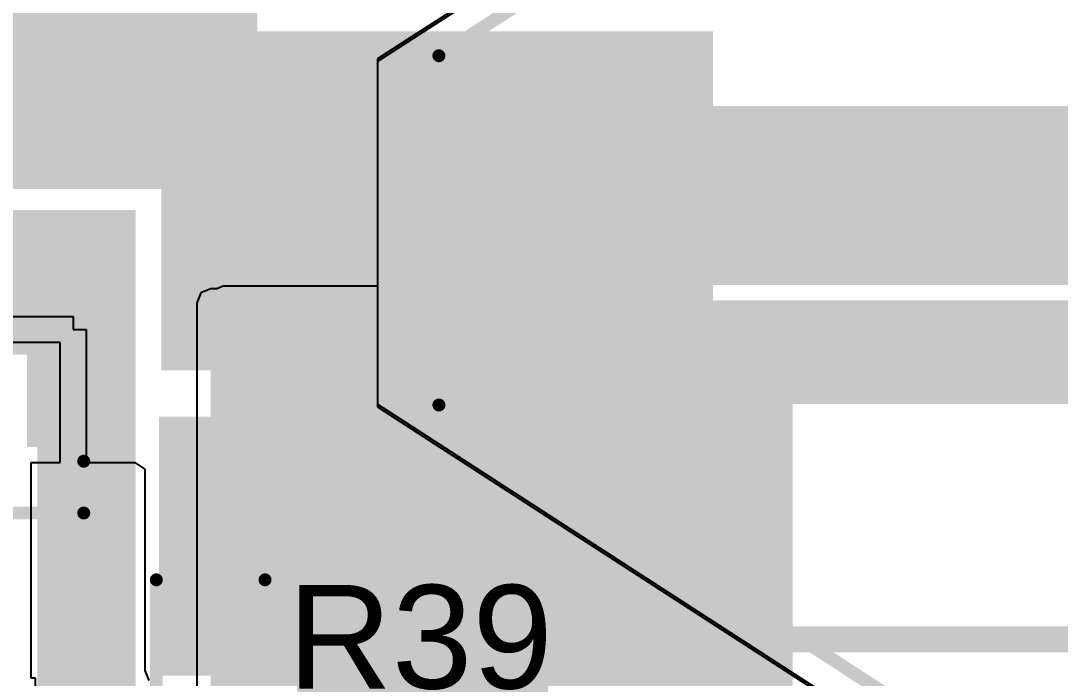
# Model space of a CAD drawing. Header units: millimetres. Extents: x -0.27 to 4.7, y -0.39 to 2.83.
# Drawn here: x 1.0026 to 1.4042, y 2.109 to 2.363 of the extents above; entities that cross this region are included whole.
import ezdxf

# ---------------------------------------------------------------- set-up
doc = ezdxf.new("R2010")
doc.units = ezdxf.units.MM
doc.header["$MEASUREMENT"] = 0
for name, color, linetype in [('BottomLayer', 5, 'Continuous'), ('BottomSolder', 6, 'Continuous'), ('TopLayer', 1, 'Continuous'), ('TopOverlay', 2, 'Continuous'), ('TopPaste', 8, 'Continuous'), ('TopSolder', 216, 'Continuous'), ('ViaHoleLayer', 16, 'Continuous')]:
    doc.layers.add(name, color=color, linetype=linetype)
doc.styles.add('Arial', font='', dxfattribs={"height": 0.2})
doc.styles.get('Arial').set_extended_font_data('Arial')

# ---------------------------------------------------------------- blocks, each defined once
blk = doc.blocks.new('XKNANO_113_9')
at = {"layer": 'TopLayer'}
blk.add_hatch(color=1, dxfattribs=at).paths.add_polyline_path([(-0.26969, 0.24843), (-0.24213, 0.24843), (-0.24213, 0.16575), (-0.26969, 0.16575)])
at = {"layer": 'TopPaste'}
blk.add_hatch(color=8, dxfattribs=at).paths.add_polyline_path([(-0.26969, 0.24843), (-0.24213, 0.24843), (-0.24213, 0.16575), (-0.26969, 0.16575)])
at = {"layer": 'TopSolder'}
blk.add_hatch(color=216, dxfattribs=at).paths.add_polyline_path([(-0.27369, 0.25243), (-0.23813, 0.25243), (-0.23813, 0.16175), (-0.27369, 0.16175)])
at = {"layer": 'TopOverlay', "const_width": 0.005}
for points in [[(-0.215, 0.278), (-0.26, 0.278)], [(-0.26, 0.278), (-0.26, 0.258)]]:
    blk.add_lwpolyline(points, dxfattribs=at)
at = {"layer": 'TopOverlay', "const_width": 0.0025}
for points in [[(-0.26125, 0.278, 1), (-0.25875, 0.278, 1)], [(-0.26125, 0.278, 1), (-0.25875, 0.278, 1)], [(-0.26125, 0.258, 1), (-0.25875, 0.258, 1)]]:
    blk.add_lwpolyline(points, format="xyb", close=True, dxfattribs=at)
blk = doc.blocks.new('R___0603_68')
at = {"layer": 'TopLayer'}
for points in [[(-0.015, 0.0175), (-0.015, -0.0175), (-0.045, -0.0175), (-0.045, 0.0175)], [(0.045, 0.0175), (0.045, -0.0175), (0.015, -0.0175), (0.015, 0.0175)]]:
    blk.add_hatch(color=1, dxfattribs=at).paths.add_polyline_path(points)
at = {"layer": 'TopPaste'}
for points in [[(-0.015, 0.0175), (-0.015, -0.0175), (-0.045, -0.0175), (-0.045, 0.0175)], [(0.045, 0.0175), (0.045, -0.0175), (0.015, -0.0175), (0.015, 0.0175)]]:
    blk.add_hatch(color=8, dxfattribs=at).paths.add_polyline_path(points)
at = {"layer": 'TopSolder'}
for points in [[(-0.011, 0.0215), (-0.011, -0.0215), (-0.049, -0.0215), (-0.049, 0.0215)], [(0.049, 0.0215), (0.049, -0.0215), (0.011, -0.0215), (0.011, 0.0215)]]:
    blk.add_hatch(color=216, dxfattribs=at).paths.add_polyline_path(points)
at = {"layer": 'TopOverlay', "const_width": 0.005}
for points in [[(-0.048, 0.021), (-0.048, -0.021)], [(-0.048, 0.021), (0.048, 0.021)], [(0.048, 0.021), (0.048, -0.021)], [(-0.048, -0.021), (0.048, -0.021)]]:
    blk.add_lwpolyline(points, dxfattribs=at)
at = {"layer": 'TopOverlay', "const_width": 0.0025}
for points in [[(-0.04925, 0.021, 1), (-0.04675, 0.021, 1)], [(-0.04925, 0.021, 1), (-0.04675, 0.021, 1)], [(0.04675, 0.021, 1), (0.04925, 0.021, 1)], [(0.04675, 0.021, 1), (0.04925, 0.021, 1)], [(-0.04925, -0.021, 1), (-0.04675, -0.021, 1)], [(-0.04925, -0.021, 1), (-0.04675, -0.021, 1)], [(0.04675, -0.021, 1), (0.04925, -0.021, 1)], [(0.04675, -0.021, 1), (0.04925, -0.021, 1)]]:
    blk.add_lwpolyline(points, format="xyb", close=True, dxfattribs=at)
blk = doc.blocks.new('SSL0804T_220M_N_117')
at = {"layer": 'TopLayer'}
blk.add_hatch(color=1, dxfattribs=at).paths.add_polyline_path([(0.14508, 0.05492), (0.26004, 0.05492), (0.26004, -0.05492), (0.14508, -0.05492)])
at = {"layer": 'TopPaste'}
blk.add_hatch(color=8, dxfattribs=at).paths.add_polyline_path([(0.14508, 0.05492), (0.26004, 0.05492), (0.26004, -0.05492), (0.14508, -0.05492)])
at = {"layer": 'TopSolder'}
blk.add_hatch(color=216, dxfattribs=at).paths.add_polyline_path([(0.14108, 0.05892), (0.26404, 0.05892), (0.26404, -0.05892), (0.14108, -0.05892)])
at = {"layer": 'TopOverlay', "const_width": 0.005}
for points in [[(0.24684, 0.06747), (0.065, 0.18504)], [(0.24684, -0.06747), (0.065, -0.18504)]]:
    blk.add_lwpolyline(points, dxfattribs=at)
at = {"layer": 'TopOverlay', "const_width": 0.0025}
for points in [[(0.24559, 0.06747, 1), (0.24809, 0.06747, 1)], [(0.24559, -0.06747, 1), (0.24809, -0.06747, 1)]]:
    blk.add_lwpolyline(points, format="xyb", close=True, dxfattribs=at)

msp = doc.modelspace()

# ---------------------------------------------------------------- hatches: boundary and pattern name
at = {"layer": 'BottomLayer'}
for points in [[(1.187, 2.26), (1.256, 2.26), (1.256, 2.35895), (1.187, 2.35895)], [(1.20082, 2.26095), (2.081, 2.26095), (2.081, 2.33), (1.20082, 2.33)], [(1.076, 1.901), (1.10582, 1.901), (1.10582, 2.254), (1.076, 2.254)], [(1.08082, 2.04795), (1.30082, 2.04795), (1.30082, 2.255), (1.08082, 2.255)]]:
    msp.add_hatch(color=5, dxfattribs=at).paths.add_polyline_path(points)
h = msp.add_hatch(color=5, dxfattribs=at)
edge = h.paths.add_edge_path()
edge.add_arc((1.20918, 2.34295), 0.01181, 0, 360)
h = msp.add_hatch(color=5, dxfattribs=at)
edge = h.paths.add_edge_path()
edge.add_arc((1.239, 2.34295), 0.01181, 0, 360)
h = msp.add_hatch(color=5, dxfattribs=at)
edge = h.paths.add_edge_path()
edge.add_arc((1.20918, 2.31563), 0.01181, 0, 360)
h = msp.add_hatch(color=5, dxfattribs=at)
edge = h.paths.add_edge_path()
edge.add_arc((1.239, 2.31595), 0.01181, 0, 360)
h = msp.add_hatch(color=5, dxfattribs=at)
edge = h.paths.add_edge_path()
edge.add_arc((1.20918, 2.28832), 0.01181, 0, 360)
h = msp.add_hatch(color=5, dxfattribs=at)
edge = h.paths.add_edge_path()
edge.add_arc((1.239, 2.28895), 0.01181, 0, 360)
h = msp.add_hatch(color=5, dxfattribs=at)
edge = h.paths.add_edge_path()
edge.add_arc((1.09538, 2.19505), 0.01181, 0, 360)
h = msp.add_hatch(color=5, dxfattribs=at)
edge = h.paths.add_edge_path()
edge.add_arc((1.12, 2.196), 0.01181, 0, 360)
h = msp.add_hatch(color=5, dxfattribs=at)
edge = h.paths.add_edge_path()
edge.add_arc((1.1446, 2.196), 0.01181, 0, 360)
h = msp.add_hatch(color=5, dxfattribs=at)
edge = h.paths.add_edge_path()
edge.add_arc((1.1692, 2.196), 0.01181, 0, 360)
h = msp.add_hatch(color=5, dxfattribs=at)
edge = h.paths.add_edge_path()
edge.add_arc((1.121, 2.169), 0.01181, 0, 360)
h = msp.add_hatch(color=5, dxfattribs=at)
edge = h.paths.add_edge_path()
edge.add_arc((1.1456, 2.169), 0.01181, 0, 360)
h = msp.add_hatch(color=5, dxfattribs=at)
edge = h.paths.add_edge_path()
edge.add_arc((1.1702, 2.169), 0.01181, 0, 360)
h = msp.add_hatch(color=5, dxfattribs=at)
edge = h.paths.add_edge_path()
edge.add_arc((1.09638, 2.16805), 0.01181, 0, 360)
at = {"layer": 'BottomSolder'}
h = msp.add_hatch(color=6, dxfattribs=at)
edge = h.paths.add_edge_path()
edge.add_arc((1.20918, 2.34295), 0.00591, 0, 360)
h = msp.add_hatch(color=6, dxfattribs=at)
edge = h.paths.add_edge_path()
edge.add_arc((1.239, 2.34295), 0.00591, 0, 360)
h = msp.add_hatch(color=6, dxfattribs=at)
edge = h.paths.add_edge_path()
edge.add_arc((1.20918, 2.31563), 0.00591, 0, 360)
h = msp.add_hatch(color=6, dxfattribs=at)
edge = h.paths.add_edge_path()
edge.add_arc((1.239, 2.31595), 0.00591, 0, 360)
h = msp.add_hatch(color=6, dxfattribs=at)
edge = h.paths.add_edge_path()
edge.add_arc((1.20918, 2.28832), 0.00591, 0, 360)
h = msp.add_hatch(color=6, dxfattribs=at)
edge = h.paths.add_edge_path()
edge.add_arc((1.239, 2.28895), 0.00591, 0, 360)
h = msp.add_hatch(color=6, dxfattribs=at)
edge = h.paths.add_edge_path()
edge.add_arc((1.09538, 2.19505), 0.00591, 0, 360)
h = msp.add_hatch(color=6, dxfattribs=at)
edge = h.paths.add_edge_path()
edge.add_arc((1.12, 2.196), 0.00591, 0, 360)
h = msp.add_hatch(color=6, dxfattribs=at)
edge = h.paths.add_edge_path()
edge.add_arc((1.1446, 2.196), 0.00591, 0, 360)
h = msp.add_hatch(color=6, dxfattribs=at)
edge = h.paths.add_edge_path()
edge.add_arc((1.1692, 2.196), 0.00591, 0, 360)
h = msp.add_hatch(color=6, dxfattribs=at)
edge = h.paths.add_edge_path()
edge.add_arc((1.09638, 2.16805), 0.00591, 0, 360)
h = msp.add_hatch(color=6, dxfattribs=at)
edge = h.paths.add_edge_path()
edge.add_arc((1.121, 2.169), 0.00591, 0, 360)
h = msp.add_hatch(color=6, dxfattribs=at)
edge = h.paths.add_edge_path()
edge.add_arc((1.1456, 2.169), 0.00591, 0, 360)
h = msp.add_hatch(color=6, dxfattribs=at)
edge = h.paths.add_edge_path()
edge.add_arc((1.1702, 2.169), 0.00591, 0, 360)
at = {"layer": 'TopLayer'}
for points in [[(0.968, 2.298), (1.094, 2.298), (1.094, 2.431), (0.968, 2.431)], [(1.057, 2.228), (1.27, 2.228), (1.27, 2.35895), (1.057, 2.35895)], [(0.96744, 2.2899), (0.96744, 2.234), (1.047, 2.234), (1.047, 2.2899)], [(1.009, 2.00895), (1.047, 2.00895), (1.047, 2.284), (1.009, 2.284)], [(1.056, 2.112), (1.229, 2.112), (1.229, 2.21), (1.056, 2.21)], [(1.142, 2.031), (1.229, 2.031), (1.229, 2.21), (1.142, 2.21)]]:
    msp.add_hatch(color=1, dxfattribs=at).paths.add_polyline_path(points)
h = msp.add_hatch(color=1, dxfattribs=at)
edge = h.paths.add_edge_path()
edge.add_arc((1.20918, 2.34295), 0.01181, 0, 360)
h = msp.add_hatch(color=1, dxfattribs=at)
edge = h.paths.add_edge_path()
edge.add_arc((1.239, 2.34295), 0.01181, 0, 360)
h = msp.add_hatch(color=1, dxfattribs=at)
edge = h.paths.add_edge_path()
edge.add_arc((1.20918, 2.31563), 0.01181, 0, 360)
h = msp.add_hatch(color=1, dxfattribs=at)
edge = h.paths.add_edge_path()
edge.add_arc((1.239, 2.31595), 0.01181, 0, 360)
h = msp.add_hatch(color=1, dxfattribs=at)
edge = h.paths.add_edge_path()
edge.add_arc((1.20918, 2.28832), 0.01181, 0, 360)
h = msp.add_hatch(color=1, dxfattribs=at)
edge = h.paths.add_edge_path()
edge.add_arc((1.239, 2.28895), 0.01181, 0, 360)
h = msp.add_hatch(color=1, dxfattribs=at)
edge = h.paths.add_edge_path()
edge.add_arc((1.09538, 2.19505), 0.01181, 0, 360)
h = msp.add_hatch(color=1, dxfattribs=at)
edge = h.paths.add_edge_path()
edge.add_arc((1.12, 2.196), 0.01181, 0, 360)
h = msp.add_hatch(color=1, dxfattribs=at)
edge = h.paths.add_edge_path()
edge.add_arc((1.1446, 2.196), 0.01181, 0, 360)
h = msp.add_hatch(color=1, dxfattribs=at)
edge = h.paths.add_edge_path()
edge.add_arc((1.1692, 2.196), 0.01181, 0, 360)
h = msp.add_hatch(color=1, dxfattribs=at)
edge = h.paths.add_edge_path()
edge.add_arc((1.121, 2.169), 0.01181, 0, 360)
h = msp.add_hatch(color=1, dxfattribs=at)
edge = h.paths.add_edge_path()
edge.add_arc((1.1456, 2.169), 0.01181, 0, 360)
h = msp.add_hatch(color=1, dxfattribs=at)
edge = h.paths.add_edge_path()
edge.add_arc((1.1702, 2.169), 0.01181, 0, 360)
h = msp.add_hatch(color=1, dxfattribs=at)
edge = h.paths.add_edge_path()
edge.add_arc((1.09638, 2.16805), 0.01181, 0, 360)
at = {"layer": 'TopSolder'}
h = msp.add_hatch(color=216, dxfattribs=at)
edge = h.paths.add_edge_path()
edge.add_arc((1.20918, 2.34295), 0.00591, 0, 360)
h = msp.add_hatch(color=216, dxfattribs=at)
edge = h.paths.add_edge_path()
edge.add_arc((1.239, 2.34295), 0.00591, 0, 360)
h = msp.add_hatch(color=216, dxfattribs=at)
edge = h.paths.add_edge_path()
edge.add_arc((1.20918, 2.31563), 0.00591, 0, 360)
h = msp.add_hatch(color=216, dxfattribs=at)
edge = h.paths.add_edge_path()
edge.add_arc((1.239, 2.31595), 0.00591, 0, 360)
h = msp.add_hatch(color=216, dxfattribs=at)
edge = h.paths.add_edge_path()
edge.add_arc((1.20918, 2.28832), 0.00591, 0, 360)
h = msp.add_hatch(color=216, dxfattribs=at)
edge = h.paths.add_edge_path()
edge.add_arc((1.239, 2.28895), 0.00591, 0, 360)
h = msp.add_hatch(color=216, dxfattribs=at)
edge = h.paths.add_edge_path()
edge.add_arc((1.09538, 2.19505), 0.00591, 0, 360)
h = msp.add_hatch(color=216, dxfattribs=at)
edge = h.paths.add_edge_path()
edge.add_arc((1.12, 2.196), 0.00591, 0, 360)
h = msp.add_hatch(color=216, dxfattribs=at)
edge = h.paths.add_edge_path()
edge.add_arc((1.1446, 2.196), 0.00591, 0, 360)
h = msp.add_hatch(color=216, dxfattribs=at)
edge = h.paths.add_edge_path()
edge.add_arc((1.1692, 2.196), 0.00591, 0, 360)
h = msp.add_hatch(color=216, dxfattribs=at)
edge = h.paths.add_edge_path()
edge.add_arc((1.09638, 2.16805), 0.00591, 0, 360)
h = msp.add_hatch(color=216, dxfattribs=at)
edge = h.paths.add_edge_path()
edge.add_arc((1.121, 2.169), 0.00591, 0, 360)
h = msp.add_hatch(color=216, dxfattribs=at)
edge = h.paths.add_edge_path()
edge.add_arc((1.1456, 2.169), 0.00591, 0, 360)
h = msp.add_hatch(color=216, dxfattribs=at)
edge = h.paths.add_edge_path()
edge.add_arc((1.1702, 2.169), 0.00591, 0, 360)
at = {"layer": 'ViaHoleLayer'}
h = msp.add_hatch(color=16, dxfattribs=at)
edge = h.paths.add_edge_path()
edge.add_arc((1.20918, 2.34295), 0.00591, 0, 360)
h = msp.add_hatch(color=16, dxfattribs=at)
edge = h.paths.add_edge_path()
edge.add_arc((1.239, 2.34295), 0.00591, 0, 360)
h = msp.add_hatch(color=16, dxfattribs=at)
edge = h.paths.add_edge_path()
edge.add_arc((1.20918, 2.31563), 0.00591, 0, 360)
h = msp.add_hatch(color=16, dxfattribs=at)
edge = h.paths.add_edge_path()
edge.add_arc((1.239, 2.31595), 0.00591, 0, 360)
h = msp.add_hatch(color=16, dxfattribs=at)
edge = h.paths.add_edge_path()
edge.add_arc((1.20918, 2.28832), 0.00591, 0, 360)
h = msp.add_hatch(color=16, dxfattribs=at)
edge = h.paths.add_edge_path()
edge.add_arc((1.239, 2.28895), 0.00591, 0, 360)
h = msp.add_hatch(color=16, dxfattribs=at)
edge = h.paths.add_edge_path()
edge.add_arc((1.09538, 2.19505), 0.00591, 0, 360)
h = msp.add_hatch(color=16, dxfattribs=at)
edge = h.paths.add_edge_path()
edge.add_arc((1.12, 2.196), 0.00591, 0, 360)
h = msp.add_hatch(color=16, dxfattribs=at)
edge = h.paths.add_edge_path()
edge.add_arc((1.1446, 2.196), 0.00591, 0, 360)
h = msp.add_hatch(color=16, dxfattribs=at)
edge = h.paths.add_edge_path()
edge.add_arc((1.1692, 2.196), 0.00591, 0, 360)
h = msp.add_hatch(color=16, dxfattribs=at)
edge = h.paths.add_edge_path()
edge.add_arc((1.09638, 2.16805), 0.00591, 0, 360)
h = msp.add_hatch(color=16, dxfattribs=at)
edge = h.paths.add_edge_path()
edge.add_arc((1.121, 2.169), 0.00591, 0, 360)
h = msp.add_hatch(color=16, dxfattribs=at)
edge = h.paths.add_edge_path()
edge.add_arc((1.1456, 2.169), 0.00591, 0, 360)
h = msp.add_hatch(color=16, dxfattribs=at)
edge = h.paths.add_edge_path()
edge.add_arc((1.1702, 2.169), 0.00591, 0, 360)

# ---------------------------------------------------------------- linework, layer by layer
at = {"layer": 'BottomLayer'}
for p, q in [((1.33754, 2.47571), (1.14046, 2.34829)), ((1.18159, 2.37488), (1.14046, 2.34829)), ((1.14046, 2.34829), (1.14046, 2.21482)), ((1.14046, 2.34829), (1.14046, 2.26041)), ((1.07217, 2.25783), (1.07059, 2.254)), ((1.076, 2.25941), (1.07217, 2.25783)), ((1.07841, 2.25941), (1.076, 2.25941)), ((1.08082, 2.26041), (1.07841, 2.25941)), ((1.14046, 2.26041), (1.08082, 2.26041)), ((1.07059, 2.254), (1.07059, 1.90653)), ((1.14046, 2.21482), (1.34323, 2.08371))]:
    msp.add_line(p, q, dxfattribs=at)
at = {"layer": 'BottomLayer', "const_width": 0.04}
for points in [[(1.19082, 2.15147), (1.2743, 2.23495)], [(1.2743, 2.23495), (2.31795, 2.23495)]]:
    msp.add_lwpolyline(points, dxfattribs=at)
at = {"layer": 'BottomLayer', "const_width": 0.02}
for points in [[(1.2643, 2.23495, 1), (1.2843, 2.23495, 1)], [(1.2643, 2.23495, 1), (1.2843, 2.23495, 1)], [(1.18082, 2.15147, 1), (1.20082, 2.15147, 1)]]:
    msp.add_lwpolyline(points, format="xyb", close=True, dxfattribs=at)
at = {"layer": 'TopLayer'}
for p, q in [((1.33754, 2.47471), (1.14046, 2.34729)), ((1.14046, 2.34729), (1.14046, 2.21382)), ((0.9991, 2.24872), (1.02288, 2.24872)), ((1.02288, 2.24872), (1.02288, 2.24372)), ((1.02288, 2.24372), (1.02788, 2.24372)), ((1.02788, 2.24372), (1.02788, 2.19238)), ((1.01788, 2.23872), (0.9991, 2.23872)), ((1.01788, 2.19238), (1.01788, 2.23872)), ((1.14046, 2.21382), (1.34323, 2.08271)), ((1.00661, 2.10904), (1.00661, 2.19238)), ((1.00661, 2.19238), (1.01788, 2.19238)), ((1.02788, 2.19238), (1.04666, 2.19238)), ((1.04666, 2.19238), (1.05059, 2.1898)), ((1.05059, 2.1898), (1.05059, 2.112)), ((1.0083, 2.10904), (1.00661, 2.10904)), ((1.0083, 2.05967), (1.0083, 2.10904)), ((1.05059, 2.112), (1.05217, 2.10817))]:
    msp.add_line(p, q, dxfattribs=at)
for points, const_width in [([(1.13326, 2.30295), (1.13426, 2.30395)], 0.1), ([(1.266, 2.096), (1.294, 2.124)], 0.01), ([(1.294, 2.124), (1.575, 2.124)], 0.01)]:
    msp.add_lwpolyline(points, dxfattribs=dict(at, const_width=const_width))
for points, const_width in [([(1.10926, 2.30395, 1), (1.15926, 2.30395, 1)], 0.05), ([(1.10826, 2.30295, 1), (1.15826, 2.30295, 1)], 0.05), ([(1.2915, 2.124, 1), (1.2965, 2.124, 1)], 0.005), ([(1.2915, 2.124, 1), (1.2965, 2.124, 1)], 0.005)]:
    msp.add_lwpolyline(points, format="xyb", close=True, dxfattribs=dict(at, const_width=const_width))

# ---------------------------------------------------------------- block references
for name, p, rotation in [('XKNANO_113_9', (0.76697, 2.45081), 180), ('SSL0804T_220M_N_117', (1.411, 2.282), 180), ('R___0603_68', (1.076, 2.099), 90)]:
    msp.add_blockref(name, p, dxfattribs=dict(rotation=rotation))

# ---------------------------------------------------------------- texts
at = {"layer": 'TopOverlay', "style": 'Arial'}
msp.add_text('R39', height=0.04, dxfattribs=at).set_placement((1.10568, 2.10501))

doc.saveas('drawing.dxf')
